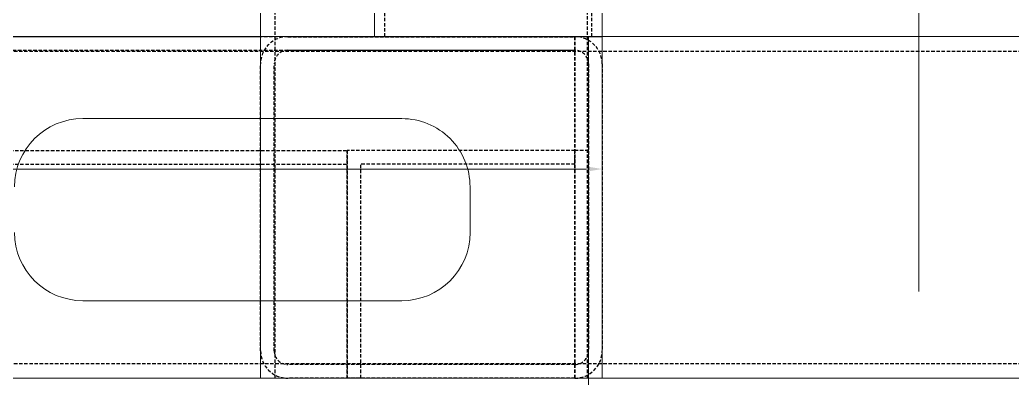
# Model space of a CAD drawing. Header units: millimetres. Extents: x -32759 to 129432, y 390 to 54305.
# Drawn here: x 32115.2 to 32333, y 24291.9 to 24370.6 of the extents above; entities that cross this region are included whole.
import ezdxf

# ---------------------------------------------------------------- set-up
doc = ezdxf.new("R2010")
doc.units = ezdxf.units.MM
doc.linetypes.add('HIDDEN', pattern=[0.375, 0.25, -0.125])
doc.layers.add('_BODY', color=7, linetype='Continuous', lineweight=13)
doc.layers.add('HL', color=2, linetype='HIDDEN')
doc.styles.get("Standard").update_dxf_attribs({"font": 'arial.ttf'})
doc.dimstyles.new('AM_ISO$0', dxfattribs={"dimtxt": 3.5, "dimasz": 3.5, "dimexe": 1, "dimexo": 1, "dimgap": 1.5, "dimtad": 1, "dimdsep": 46, "dimtxsty": 'Standard', "dimcen": 0, "dimclrd": 256, "dimclre": 256, "dimclrt": 2, "dimadec": 0, "dimazin": 2, "dimtp": 0.1, "dimtm": 0.1, "dimtfac": 0.71, "dimtdec": 3, "dimtmove": 0, "dimatfit": 3, "dimfxl": 1, "dimlwd": -1, "dimlwe": -1, "dimarcsym": 1})

# ---------------------------------------------------------------- blocks, each defined once
blk = doc.blocks.new('y8ll')
at = {"ltscale": 0.5}
for p, q in [((206532.54, 29889.07), (205707.54, 29889.07)), ((205707.54, 29814.07), (206532.54, 29814.07))]:
    blk.add_line(p, q, dxfattribs=at)
at = {"layer": 'HL', "ltscale": 3}
for p, q in [((205707.54, 29885.87), (206532.54, 29885.87)), ((205707.54, 29817.27), (206532.54, 29817.27))]:
    blk.add_line(p, q, dxfattribs=at)
blk = doc.blocks.new('T7UWTWT')
at = {"ltscale": 0.5}
for p, q in [((213416.53, 14888.67), (212876.53, 14888.67)), ((212876.53, 14888.67), (212876.53, 14838.67)), ((212876.53, 14838.67), (213416.53, 14838.67))]:
    blk.add_line(p, q, dxfattribs=at)
at = {"layer": 'HL', "ltscale": 3}
for p, q in [((212876.53, 14886.37), (213416.53, 14886.37)), ((212876.53, 14840.97), (213416.53, 14840.97))]:
    blk.add_line(p, q, dxfattribs=at)
blk = doc.blocks.new('78544')
at = {"color": 0, "rotation": 90}
blk.add_blockref('y8ll', (220713.38, -183563.49), dxfattribs=at)
blk.add_blockref('T7UWTWT', (-21977.22, 7680.39))
blk = doc.blocks.new('6uww4')
at = {"ltscale": 0.5}
for p, q in [((206573.26, 17875.64), (205958.26, 17875.64)), ((205958.26, 17800.64), (206573.26, 17800.64))]:
    blk.add_line(p, q, dxfattribs=at)
at = {"layer": 'HL', "ltscale": 3}
for p, q in [((205958.26, 17872.44), (206573.26, 17872.44)), ((205958.26, 17803.84), (206573.26, 17803.84))]:
    blk.add_line(p, q, dxfattribs=at)
blk = doc.blocks.new('t7uw3rw')
at = {"ltscale": 0.5}
for p, q in [((207285.87, 18593.09), (206935.87, 18593.09)), ((207285.87, 18593.09), (207285.87, 18518.09)), ((206935.87, 18518.09), (207285.87, 18518.09))]:
    blk.add_line(p, q, dxfattribs=at)
at = {"layer": 'HL', "ltscale": 3}
for p, q in [((206935.87, 18589.89), (207285.87, 18589.89)), ((206935.87, 18521.29), (207285.87, 18521.29))]:
    blk.add_line(p, q, dxfattribs=at)
blk = doc.blocks.new('tyudrt')
at = {"layer": 'HL', "ltscale": 3}
for p, q in [((311320.86, 131.85), (311383.86, 131.85)), ((311320.86, 128.85), (311383.86, 128.85)), ((311314.86, 62.85), (311314.86, 125.85)), ((311317.86, 62.85), (311317.86, 125.85)), ((311386.86, 125.85), (311386.86, 62.85)), ((311389.86, 125.85), (311389.86, 62.85)), ((311383.86, 59.85), (311320.86, 59.85)), ((311383.86, 56.85), (311320.86, 56.85))]:
    blk.add_line(p, q, dxfattribs=at)
for centre, radius, start, end in [((311320.86, 125.85), 6, 90, 180), ((311383.86, 125.85), 6, 0, 90), ((311320.86, 125.85), 3, 90, 180), ((311383.86, 125.85), 3, 0, 90), ((311320.86, 62.85), 6, 180, 270), ((311320.86, 62.85), 3, 180, 270), ((311383.86, 62.85), 6, 270, 0), ((311383.86, 62.85), 3, 270, 0)]:
    blk.add_arc(centre, radius, start, end, dxfattribs=at)
blk = doc.blocks.new('567W55')
at = {"ltscale": 0.5}
blk.add_line((193528.82, 19729.46), (192913.82, 19729.46), dxfattribs=at)
blk = doc.blocks.new('574534')
for name, p in [('567W55', (0, 0)), ('6uww4', (-13044.44, 1853.82)), ('T7UWTWT', (-19887.71, 4840.8))]:
    blk.add_blockref(name, p)
at = {"xscale": -1}
blk.add_blockref('tyudrt', (504303.68, 19597.62), dxfattribs=at)
at = {"rotation": 90}
blk.add_blockref('t7uw3rw', (211506.91, -187631.41), dxfattribs=at)
blk = doc.blocks.new('5UEQR')
at = {"ltscale": 0.5}
for p, q in [((207127.59, 18318.75), (206587.59, 18318.75)), ((206587.59, 18318.75), (206587.59, 18268.75)), ((206587.59, 18268.75), (207127.59, 18268.75))]:
    blk.add_line(p, q, dxfattribs=at)
at = {"layer": 'HL', "ltscale": 3}
for p, q in [((206587.59, 18316.45), (207127.59, 18316.45)), ((206587.59, 18271.05), (207127.59, 18271.05))]:
    blk.add_line(p, q, dxfattribs=at)
blk = doc.blocks.new('56E4T3')
blk.add_blockref('5UEQR', (-8127.87, 1089.94))
blk = doc.blocks.new('*D1469')
at = {"linetype": 'ByBlock', "ltscale": 0.5, "transparency": 16777216}
for p, q in [((280076.91, 137012.87), (280076.91, 137058.8)), ((280583.41, 137057.8), (280080.41, 137057.8)), ((280586.91, 137012.87), (280586.91, 137058.8))]:
    blk.add_line(p, q, dxfattribs=at)
at = {"ltscale": 0.5, "transparency": 16777216}
for points in [[(280080.41, 137058.38), (280080.41, 137057.22), (280076.91, 137057.8)], [(280583.41, 137058.38), (280583.41, 137057.22), (280586.91, 137057.8)]]:
    blk.add_solid(points, dxfattribs=at)
at = {"layer": 'Defpoints', "color": 0, "ltscale": 0.5, "transparency": 16777216}
for p in [(280076.91, 137057.8), (280076.91, 137011.87), (280586.91, 137011.87)]:
    blk.add_point(p, dxfattribs=at)
at = {"color": 2, "ltscale": 0.5, "transparency": 16777216, "insert": (280331.91, 137061.05), "char_height": 3.5, "attachment_point": 5}
blk.add_mtext('510', dxfattribs=at)
blk = doc.blocks.new('65wrew')
at = {"ltscale": 0.5}
for p, q in [((156128.23, 35975.95), (156128.23, 36053.95)), ((156560.23, 36053.95), (156128.23, 36053.95)), ((156239.23, 36035.95), (156169.23, 36035.95)), ((156154.23, 36010.95), (156154.23, 36020.95)), ((156169.23, 35995.95), (156239.23, 35995.95))]:
    blk.add_line(p, q, dxfattribs=at)
for centre, start, end in [((156169.23, 36020.95), 90, 180), ((156239.23, 36020.95), 0, 90), ((156169.23, 36010.95), 180, 270), ((156239.23, 36010.95), 270, 0)]:
    blk.add_arc(centre, 15, start, end, dxfattribs=at)
at = {"layer": 'HL', "ltscale": 3}
for p, q in [((156131.23, 35978.95), (156131.23, 36053.95)), ((156128.23, 36028.95), (156131.23, 36028.95))]:
    blk.add_line(p, q, dxfattribs=at)
blk = doc.blocks.new('r6wrqr')
at = {"layer": 'HL', "ltscale": 3}
for p, q in [((156572.749708, 34028.609591), (156572.749708, 34031.609591)), ((156572.749708, 34031.609591), (156622.749708, 34031.609591)), ((156622.749708, 33981.609591), (156622.749708, 34031.609591)), ((156572.749708, 34028.609591), (156619.749708, 34028.609591)), ((156619.749708, 33981.609591), (156619.749708, 34028.609591)), ((156619.749708, 33981.609591), (156622.749708, 33981.609591))]:
    blk.add_line(p, q, dxfattribs=at)
blk = doc.blocks.new('r6uwtwt')
at = {"layer": 'HL', "ltscale": 3}
for p, q in [((156181.23, 34121.49), (156181.23, 34071.49)), ((156507.23, 34121.49), (156181.23, 34121.49)), ((156507.23, 34118.49), (156181.23, 34118.49))]:
    blk.add_line(p, q, dxfattribs=at)
blk = doc.blocks.new('643466')
at = {"layer": 'HL', "ltscale": 3}
for p, q in [((154620.16, 34196.27), (154194.16, 34196.27)), ((154194.16, 34196.27), (154194.16, 34121.27)), ((154620.16, 34193.27), (154194.16, 34193.27))]:
    blk.add_line(p, q, dxfattribs=at)
blk = doc.blocks.new('5tuw4t')
for name, p in [('65wrew', (-542.4, 0)), ('643466', (1394.67, 1857.68)), ('r6wrqr', (-983.92, 1997.34)), ('r6uwtwt', (-542.4, 1907.46))]:
    blk.add_blockref(name, p)
blk = doc.blocks.new('5uwerwt')
at = {"rotation": 270}
blk.add_blockref('5tuw4t', (118763.29, 188118.31), dxfattribs=at)
blk = doc.blocks.new('*D1346')
at = {"linetype": 'ByBlock', "ltscale": 0.5, "transparency": 16777216}
for p, q in [((97795.9, 11019.96), (97795.9, 11065.88)), ((97799.4, 11064.88), (98302.4, 11064.88)), ((98305.9, 11019.96), (98305.9, 11065.88))]:
    blk.add_line(p, q, dxfattribs=at)
at = {"ltscale": 0.5, "transparency": 16777216}
for points in [[(97799.4, 11064.3), (97799.4, 11065.47), (97795.9, 11064.88)], [(98302.4, 11064.3), (98302.4, 11065.47), (98305.9, 11064.88)]]:
    blk.add_solid(points, dxfattribs=at)
at = {"layer": 'Defpoints', "color": 0, "ltscale": 0.5, "transparency": 16777216}
for p in [(98305.9, 11064.88), (97795.9, 11018.96), (98305.9, 11018.96)]:
    blk.add_point(p, dxfattribs=at)
at = {"color": 2, "ltscale": 0.5, "transparency": 16777216, "insert": (98050.9, 11061.6), "char_height": 3.5, "attachment_point": 5, "rotation": 180}
blk.add_mtext('510', dxfattribs=at)
blk = doc.blocks.new('sdfgsdfgcxvxbxcv')
at = {"color": 1, "ltscale": 0.5}
blk.add_line((280656.406, 137030.925), (280656.406, 141495.738), dxfattribs=at)
at = {"xscale": -1, "rotation": 270}
for name, p in [('5uwerwt', (248051.426, -17730.36)), ('574534', (260857.444, -55901.946)), ('78544', (258017.854, -53812.435)), ('56E4T3', (261178.218, -61372.848))]:
    blk.add_blockref(name, p, dxfattribs=at)
at = {"ltscale": 0.5}
dim = blk.add_linear_dim(base=(280076.906, 137057.799), p1=(280586.906, 137011.875), p2=(280076.906, 137011.875), dimstyle='AM_ISO$0', dxfattribs=at)
dim.commit()
dim.dimension.update_dxf_attribs({"geometry": '*D1469', "text_midpoint": (280331.906, 137061.049)})
blk = doc.blocks.new('y8e5ey')
at = {"ltscale": 0.5}
dim = blk.add_linear_dim(base=(98305.895, 11064.885), p1=(97795.895, 11018.96), p2=(98305.895, 11018.96), angle=180, dimstyle='AM_ISO$0', dxfattribs=at)
dim.commit()
dim.dimension.update_dxf_attribs({"geometry": '*D1346', "text_midpoint": (98050.895, 11061.598)})
blk = doc.blocks.new('2')
at = {"color": 6, "xscale": -1}
blk.add_blockref('y8e5ey', (121155.752, -6800.077), dxfattribs=at)
blk = doc.blocks.new('sdfgcxvbcbxcvbxc')
blk.add_blockref('2', (292948.326, 132792.991))

msp = doc.modelspace()

# ---------------------------------------------------------------- block references
at = {"layer": '_BODY'}
for name in ['sdfgcxvbcbxcvbxc', 'sdfgsdfgcxvxbxcv']:
    msp.add_blockref(name, (-248343.91, -112719.97), dxfattribs=at)

doc.saveas('drawing.dxf')
